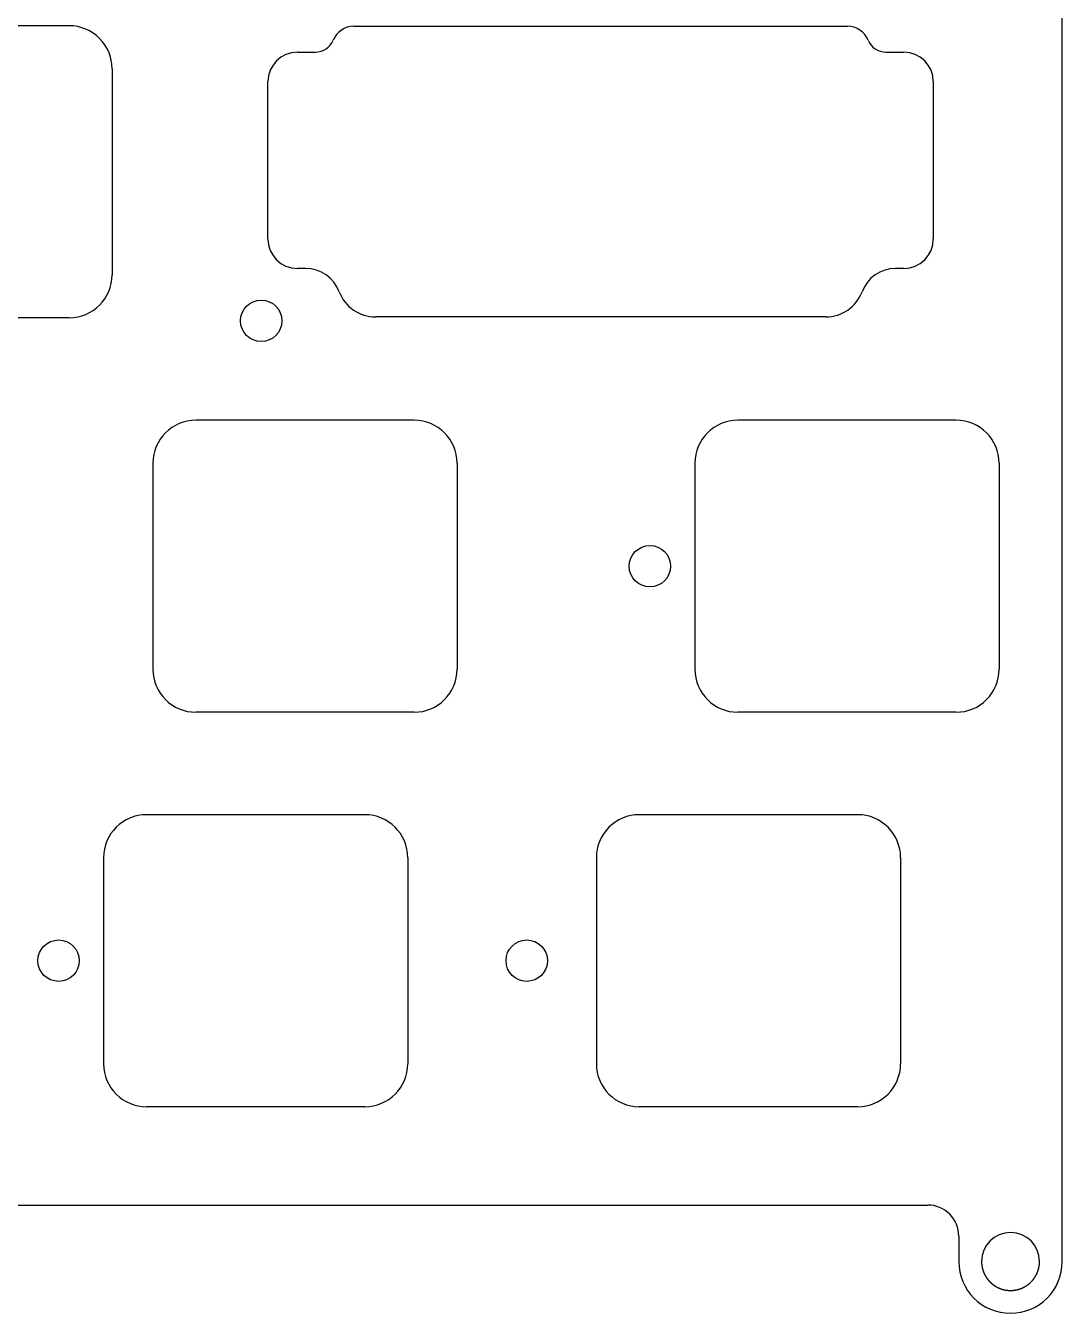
# Model space of a CAD drawing. Header units: millimetres. Extents: x -10 to 277, y -93 to 22.
# Drawn here: x 227 to 277.1, y -93.2 to -31 of the extents above; entities that cross this region are included whole.
import ezdxf

# ---------------------------------------------------------------- set-up
doc = ezdxf.new("R2010")
doc.units = ezdxf.units.MM
doc.layers.add('BLACK', color=7, linetype='CONTINUOUS')
doc.layers.add('Edge.Cuts', color=53, linetype='CONTINUOUS', true_color=0xc8a339)

msp = doc.modelspace()

# ---------------------------------------------------------------- linework, layer by layer
at = {"layer": 'BLACK', "linetype": 'Continuous'}
for p, q in [((245.78125, -50.1), (235.231249, -50.1)), ((271.975, -50.1), (261.424999, -50.1)), ((233.15625, -52.175), (233.15625, -62.125001)), ((247.85625, -52.175), (247.85625, -62.125)), ((259.35, -52.175), (259.35, -62.125001)), ((274.05, -52.175), (274.05, -62.125)), ((245.78125, -64.2), (235.23125, -64.2)), ((271.975, -64.2), (261.425, -64.2)), ((243.4, -69.15), (232.849999, -69.15)), ((267.2125, -69.15), (256.662499, -69.15)), ((230.775, -71.225), (230.775, -81.175001)), ((245.475, -71.225), (245.475, -81.175)), ((254.5875, -71.225), (254.5875, -81.175001)), ((269.2875, -71.225), (269.2875, -81.175)), ((243.4, -83.25), (232.85, -83.25)), ((267.2125, -83.25), (256.6625, -83.25))]:
    msp.add_line(p, q, dxfattribs=at)
at = {"layer": 'BLACK'}
for centre in [(257.175, -57.15), (228.6, -76.2), (251.221875, -76.2)]:
    msp.add_circle(centre, 1, dxfattribs=at)
for centre, radius, start, end in [((235.231254, -52.175004), 2.075004, 90.00013806, 179.99988955), ((245.78125, -52.175), 2.075, 0, 90), ((261.425004, -52.175004), 2.075004, 90.00013806, 179.99988955), ((271.975, -52.175), 2.075, 0, 90), ((235.231252, -62.124998), 2.075002, 180.00008284, 269.99994478), ((245.78125, -62.125), 2.075, 270, 0), ((261.425002, -62.124998), 2.075002, 180.00008284, 269.99994478), ((271.975, -62.125), 2.075, 270, 0), ((232.850004, -71.225004), 2.075004, 90.00013806, 179.99988955), ((243.4, -71.225), 2.075, 0, 90), ((256.662504, -71.225004), 2.075004, 90.00013806, 179.99988955), ((267.2125, -71.225), 2.075, 0, 90), ((232.850002, -81.174998), 2.075002, 180.00008284, 269.99994478), ((243.4, -81.175), 2.075, 270, 0), ((256.662502, -81.174998), 2.075002, 180.00008284, 269.99994478), ((267.2125, -81.175), 2.075, 270, 0)]:
    msp.add_arc(centre, radius, start, end, dxfattribs=at)
at = {"layer": 'Edge.Cuts', "linetype": 'CONTINUOUS'}
for p, q in [((277.1, -90.725023), (277.1, 19.025023)), ((229.1125, -31.05), (218.5625, -31.05)), ((231.1875, -33.125), (231.1875, -43.075)), ((229.1125, -45.15), (218.5625, -45.15)), ((219.8295, -88), (270.6, -88)), ((272.1, -89.5), (272.1, -90.725023)), ((273.2, -90.725023), (273.20001, -90.730399)), ((273.20001, -90.730399), (273.20004, -90.735796)), ((273.20004, -90.735796), (273.200091, -90.741159)), ((273.200091, -90.741159), (273.200161, -90.746542)), ((273.200161, -90.746542), (273.200252, -90.751893)), ((273.200252, -90.751893), (273.200363, -90.757263)), ((273.200363, -90.757263), (273.200493, -90.762601)), ((273.200493, -90.762601), (273.200645, -90.76796)), ((273.200645, -90.76796), (273.200815, -90.773287)), ((273.200815, -90.773287), (273.201006, -90.778633)), ((275.998733, -90.785151), (275.99914, -90.774586)), ((275.99914, -90.774586), (275.999469, -90.764002)), ((275.999469, -90.764002), (275.999719, -90.753399)), ((275.999719, -90.753399), (275.99989, -90.742774)), ((275.99989, -90.742774), (275.999982, -90.732127)), ((275.999982, -90.732127), (276, -90.725023)), ((273.201006, -90.778633), (273.201217, -90.78395)), ((273.201217, -90.78395), (273.201448, -90.789285)), ((273.201448, -90.789285), (273.201698, -90.794592)), ((273.201698, -90.794592), (273.20197, -90.799917)), ((273.20197, -90.799917), (273.20226, -90.805214)), ((273.20226, -90.805214), (273.202571, -90.810528)), ((273.202571, -90.810528), (273.202901, -90.815816)), ((273.202901, -90.815816), (273.203252, -90.821121)), ((273.203252, -90.821121), (273.203622, -90.8264)), ((273.203622, -90.8264), (273.204013, -90.831696)), ((273.204013, -90.831696), (273.204422, -90.836967)), ((273.204422, -90.836967), (273.204853, -90.842254)), ((273.204853, -90.842254), (273.205302, -90.847517)), ((273.205302, -90.847517), (273.205773, -90.852796)), ((273.205773, -90.852796), (273.206262, -90.858052)), ((273.206262, -90.858052), (273.206772, -90.863323)), ((273.206772, -90.863323), (273.207301, -90.868571)), ((273.207301, -90.868571), (273.207851, -90.873834)), ((273.207851, -90.873834), (273.208419, -90.879076)), ((273.208419, -90.879076), (273.20901, -90.884332)), ((273.20901, -90.884332), (273.209617, -90.889566)), ((273.209617, -90.889566), (273.210247, -90.894816)), ((273.210247, -90.894816), (273.210895, -90.900044)), ((273.210895, -90.900044), (273.211565, -90.905287)), ((273.211565, -90.905287), (273.212252, -90.910509)), ((273.212252, -90.910509), (273.212962, -90.915746)), ((273.212962, -90.915746), (273.213689, -90.920962)), ((273.213689, -90.920962), (273.214439, -90.926192)), ((273.214439, -90.926192), (273.215206, -90.931403)), ((273.215206, -90.931403), (273.215995, -90.936628)), ((273.215995, -90.936628), (273.216802, -90.941834)), ((273.216802, -90.941834), (273.217631, -90.947053)), ((273.217631, -90.947053), (273.218478, -90.952253)), ((273.218478, -90.952253), (273.219348, -90.957467)), ((273.219348, -90.957467), (273.220234, -90.962663)), ((273.220234, -90.962663), (273.221144, -90.967872)), ((273.221144, -90.967872), (273.22207, -90.973063)), ((273.22207, -90.973063), (273.22302, -90.978267)), ((273.22302, -90.978267), (273.223986, -90.983454)), ((273.223986, -90.983454), (273.224976, -90.988653)), ((273.224976, -90.988653), (273.225983, -90.993836)), ((273.225983, -90.993836), (273.227012, -90.99903)), ((273.227012, -90.99903), (273.228059, -91.004209)), ((273.228059, -91.004209), (273.229129, -91.0094)), ((273.229129, -91.0094), (273.230216, -91.014575)), ((273.230216, -91.014575), (273.231327, -91.019761)), ((273.231327, -91.019761), (273.232454, -91.024933)), ((273.232454, -91.024933), (273.233605, -91.030115)), ((273.233605, -91.030115), (273.234772, -91.035283)), ((273.234772, -91.035283), (273.235963, -91.040462)), ((273.235963, -91.040462), (273.237172, -91.045627)), ((273.237172, -91.045627), (273.238403, -91.050802)), ((273.238403, -91.050802), (273.239652, -91.055964)), ((273.239652, -91.055964), (273.240924, -91.061136)), ((273.240924, -91.061136), (273.242214, -91.066295)), ((273.242214, -91.066295), (273.243526, -91.071464)), ((273.243526, -91.071464), (273.244857, -91.076619)), ((273.244857, -91.076619), (273.24621, -91.081786)), ((273.24621, -91.081786), (273.247581, -91.086939)), ((273.247581, -91.086939), (273.248976, -91.092102)), ((273.248976, -91.092102), (273.250387, -91.097253)), ((273.250387, -91.097253), (273.251823, -91.102413)), ((273.251823, -91.102413), (273.253276, -91.107562)), ((273.253276, -91.107562), (273.254752, -91.11272)), ((273.254752, -91.11272), (273.256, -91.117023)), ((273.256, -91.117023), (273.257493, -91.122108)), ((273.257493, -91.122108), (273.259011, -91.127202)), ((273.259011, -91.127202), (273.260543, -91.132277)), ((273.260543, -91.132277), (273.2621, -91.137361)), ((273.2621, -91.137361), (273.263671, -91.142425)), ((273.263671, -91.142425), (273.265266, -91.147498)), ((273.265266, -91.147498), (273.266876, -91.152551)), ((273.266876, -91.152551), (273.268509, -91.157613)), ((273.268509, -91.157613), (273.270157, -91.162654)), ((273.270157, -91.162654), (273.271829, -91.167703)), ((273.271829, -91.167703), (273.273516, -91.172732)), ((273.273516, -91.172732), (273.275226, -91.177769)), ((273.275226, -91.177769), (273.276951, -91.182785)), ((273.276951, -91.182785), (273.278699, -91.187808)), ((273.278699, -91.187808), (273.280461, -91.192811)), ((273.280461, -91.192811), (273.282248, -91.197821)), ((273.282248, -91.197821), (273.284048, -91.20281)), ((273.284048, -91.20281), (273.285872, -91.207805)), ((273.285872, -91.207805), (273.287709, -91.21278)), ((273.287709, -91.21278), (273.289571, -91.217761)), ((273.289571, -91.217761), (273.291446, -91.222722)), ((273.291446, -91.222722), (273.293345, -91.227688)), ((273.293345, -91.227688), (273.295257, -91.232633)), ((273.295257, -91.232633), (273.297193, -91.237584)), ((273.297193, -91.237584), (273.299143, -91.242514)), ((273.299143, -91.242514), (273.301116, -91.247449)), ((273.301116, -91.247449), (273.303103, -91.252363)), ((273.303103, -91.252363), (273.305113, -91.257282)), ((273.305113, -91.257282), (273.307136, -91.262181)), ((273.307136, -91.262181), (273.309183, -91.267083)), ((273.309183, -91.267083), (273.311243, -91.271965)), ((273.311243, -91.271965), (273.313327, -91.276851)), ((273.313327, -91.276851), (273.315423, -91.281717)), ((273.315423, -91.281717), (273.317543, -91.286586)), ((273.317543, -91.286586), (273.319676, -91.291434)), ((273.319676, -91.291434), (273.321833, -91.296286)), ((273.321833, -91.296286), (273.324002, -91.301117)), ((273.324002, -91.301117), (273.326195, -91.305951)), ((273.326195, -91.305951), (273.3284, -91.310765)), ((273.3284, -91.310765), (273.330629, -91.315581)), ((273.330629, -91.315581), (273.332871, -91.320377)), ((273.332871, -91.320377), (273.335135, -91.325176)), ((273.335135, -91.325176), (273.337413, -91.329954)), ((273.337413, -91.329954), (273.339714, -91.334734)), ((273.339714, -91.334734), (273.342027, -91.339494)), ((273.342027, -91.339494), (273.344363, -91.344255)), ((273.344363, -91.344255), (273.346712, -91.348997)), ((273.346712, -91.348997), (273.349084, -91.35374)), ((273.349084, -91.35374), (273.351469, -91.358463)), ((273.351469, -91.358463), (273.353876, -91.363187)), ((273.353876, -91.363187), (273.356296, -91.367891)), ((273.356296, -91.367891), (273.35874, -91.372596)), ((273.35874, -91.372596), (273.361195, -91.377281)), ((273.361195, -91.377281), (273.363673, -91.381968)), ((273.363673, -91.381968), (273.366164, -91.386634)), ((273.366164, -91.386634), (273.368678, -91.3913)), ((273.368678, -91.3913), (273.371204, -91.395947)), ((273.371204, -91.395947), (273.373753, -91.400594)), ((275.823453, -91.40564), (275.828545, -91.396408)), ((275.828545, -91.396408), (275.833566, -91.387137)), ((275.833566, -91.387137), (275.838517, -91.377828)), ((275.838517, -91.377828), (275.843398, -91.368482)), ((275.843398, -91.368482), (275.848208, -91.359099)), ((275.848208, -91.359099), (275.852948, -91.349679)), ((275.852948, -91.349679), (275.857617, -91.340222)), ((275.857617, -91.340222), (275.862215, -91.33073)), ((275.862215, -91.33073), (275.866742, -91.321201)), ((275.866742, -91.321201), (275.871197, -91.311638)), ((275.871197, -91.311638), (275.875581, -91.30204)), ((275.875581, -91.30204), (275.879892, -91.292407)), ((275.879892, -91.292407), (275.884132, -91.282741)), ((275.884132, -91.282741), (275.888299, -91.273042)), ((275.888299, -91.273042), (275.892394, -91.26331)), ((275.892394, -91.26331), (275.896415, -91.253546)), ((275.896415, -91.253546), (275.900364, -91.243751)), ((275.900364, -91.243751), (275.904239, -91.233925)), ((275.904239, -91.233925), (275.90804, -91.22407)), ((275.90804, -91.22407), (275.911768, -91.214185)), ((275.911768, -91.214185), (275.915421, -91.204271)), ((275.915421, -91.204271), (275.918999, -91.19433)), ((275.918999, -91.19433), (275.922502, -91.184362)), ((275.922502, -91.184362), (275.92593, -91.174369)), ((275.92593, -91.174369), (275.929283, -91.16435)), ((275.929283, -91.16435), (275.93256, -91.154307)), ((275.93256, -91.154307), (275.93576, -91.144242)), ((275.93576, -91.144242), (275.938884, -91.134155)), ((275.938884, -91.134155), (275.941931, -91.124047)), ((275.941931, -91.124047), (275.944, -91.117023)), ((275.944, -91.117023), (275.946951, -91.106762)), ((275.946951, -91.106762), (275.949821, -91.096496)), ((275.949821, -91.096496), (275.952609, -91.086227)), ((275.952609, -91.086227), (275.955316, -91.075954)), ((275.955316, -91.075954), (275.957942, -91.065676)), ((275.957942, -91.065676), (275.960487, -91.055393)), ((275.960487, -91.055393), (275.962951, -91.045105)), ((275.962951, -91.045105), (275.965335, -91.034811)), ((275.965335, -91.034811), (275.967638, -91.024512)), ((275.967638, -91.024512), (275.969861, -91.014206)), ((275.969861, -91.014206), (275.972005, -91.003894)), ((275.972005, -91.003894), (275.974068, -90.993576)), ((275.974068, -90.993576), (275.976052, -90.98325)), ((275.976052, -90.98325), (275.977956, -90.972917)), ((275.977956, -90.972917), (275.97978, -90.962576)), ((275.97978, -90.962576), (275.981526, -90.952227)), ((275.981526, -90.952227), (275.983192, -90.941869)), ((275.983192, -90.941869), (275.984779, -90.931503)), ((275.984779, -90.931503), (275.986287, -90.921127)), ((275.986287, -90.921127), (275.987716, -90.910741)), ((275.987716, -90.910741), (275.989067, -90.900345)), ((275.989067, -90.900345), (275.990338, -90.889938)), ((275.990338, -90.889938), (275.991531, -90.879519)), ((275.991531, -90.879519), (275.992646, -90.869089)), ((275.992646, -90.869089), (275.993681, -90.858647)), ((275.993681, -90.858647), (275.994639, -90.848191)), ((275.994639, -90.848191), (275.995517, -90.837722)), ((275.995517, -90.837722), (275.996317, -90.827239)), ((275.996317, -90.827239), (275.997039, -90.816741)), ((275.997039, -90.816741), (275.997682, -90.806228)), ((275.997682, -90.806228), (275.998247, -90.795698)), ((275.998247, -90.795698), (275.998733, -90.785151)), ((273.373753, -91.400594), (273.376313, -91.405221)), ((273.376313, -91.405221), (273.378898, -91.409849)), ((273.378898, -91.409849), (273.381493, -91.414457)), ((273.381493, -91.414457), (273.384112, -91.419064)), ((273.384112, -91.419064), (273.386743, -91.423652)), ((273.386743, -91.423652), (273.389397, -91.42824)), ((273.389397, -91.42824), (273.392063, -91.432808)), ((273.392063, -91.432808), (273.394752, -91.437376)), ((273.394752, -91.437376), (273.397452, -91.441924)), ((273.397452, -91.441924), (273.400176, -91.446471)), ((273.400176, -91.446471), (273.402911, -91.451)), ((273.402911, -91.451), (273.40567, -91.455527)), ((273.40567, -91.455527), (273.40844, -91.460035)), ((273.40844, -91.460035), (273.411233, -91.464541)), ((273.411233, -91.464541), (273.414037, -91.469029)), ((273.414037, -91.469029), (273.416865, -91.473515)), ((273.416865, -91.473515), (273.419704, -91.477983)), ((273.419704, -91.477983), (273.422566, -91.482448)), ((273.422566, -91.482448), (273.42544, -91.486895)), ((273.42544, -91.486895), (273.428336, -91.49134)), ((273.428336, -91.49134), (273.431244, -91.495766)), ((273.431244, -91.495766), (273.434175, -91.50019)), ((273.434175, -91.50019), (273.437118, -91.504596)), ((273.437118, -91.504596), (273.440083, -91.508999)), ((273.440083, -91.508999), (273.44306, -91.513384)), ((273.44306, -91.513384), (273.44606, -91.517766)), ((273.44606, -91.517766), (273.449072, -91.52213)), ((273.449072, -91.52213), (273.452106, -91.526492)), ((273.452106, -91.526492), (273.455151, -91.530835)), ((273.455151, -91.530835), (273.45822, -91.535175)), ((273.45822, -91.535175), (273.4613, -91.539497)), ((273.4613, -91.539497), (273.464402, -91.543816)), ((273.464402, -91.543816), (273.467517, -91.548117)), ((273.467517, -91.548117), (273.470654, -91.552416)), ((273.470654, -91.552416), (273.473802, -91.556695)), ((273.473802, -91.556695), (273.476973, -91.560972)), ((273.476973, -91.560972), (273.48, -91.565023)), ((273.48, -91.565023), (273.483127, -91.569176)), ((273.483127, -91.569176), (273.486277, -91.573326)), ((273.486277, -91.573326), (273.489444, -91.577464)), ((273.489444, -91.577464), (273.492633, -91.581599)), ((273.492633, -91.581599), (273.495838, -91.585723)), ((273.495838, -91.585723), (273.499066, -91.589842)), ((273.499066, -91.589842), (273.50231, -91.593949)), ((273.50231, -91.593949), (273.505575, -91.598052)), ((273.505575, -91.598052), (273.508857, -91.602142)), ((273.508857, -91.602142), (273.51216, -91.606228)), ((273.51216, -91.606228), (273.515479, -91.610301)), ((273.515479, -91.610301), (273.51882, -91.614368)), ((273.51882, -91.614368), (273.522175, -91.618423)), ((273.522175, -91.618423), (273.525552, -91.622472)), ((273.525552, -91.622472), (273.528943, -91.626507)), ((273.528943, -91.626507), (273.532356, -91.630536)), ((273.532356, -91.630536), (273.535783, -91.634551)), ((273.535783, -91.634551), (273.539232, -91.63856)), ((273.539232, -91.63856), (273.542694, -91.642554)), ((273.542694, -91.642554), (273.546177, -91.646543)), ((273.546177, -91.646543), (273.549674, -91.650516)), ((273.549674, -91.650516), (273.553192, -91.654482)), ((273.553192, -91.654482), (273.556722, -91.658433)), ((273.556722, -91.658433), (273.560274, -91.662377)), ((273.560274, -91.662377), (273.563838, -91.666305)), ((273.563838, -91.666305), (273.567423, -91.670227)), ((273.567423, -91.670227), (273.57102, -91.674131)), ((273.57102, -91.674131), (273.574638, -91.678029)), ((273.574638, -91.678029), (273.578267, -91.68191)), ((273.578267, -91.68191), (273.581917, -91.685783)), ((273.581917, -91.685783), (273.585578, -91.68964)), ((273.585578, -91.68964), (273.58926, -91.693488)), ((273.58926, -91.693488), (273.592953, -91.697319)), ((273.592953, -91.697319), (273.596666, -91.701142)), ((273.596666, -91.701142), (273.600389, -91.704948)), ((273.600389, -91.704948), (273.604133, -91.708745)), ((273.604133, -91.708745), (273.607887, -91.712524)), ((273.607887, -91.712524), (273.611661, -91.716295)), ((273.611661, -91.716295), (273.615445, -91.720047)), ((273.615445, -91.720047), (273.619248, -91.72379)), ((273.619248, -91.72379), (273.623062, -91.727515)), ((273.623062, -91.727515), (273.626895, -91.731232)), ((273.626895, -91.731232), (273.630737, -91.734929)), ((273.630737, -91.734929), (273.634598, -91.738617)), ((273.634598, -91.738617), (273.638469, -91.742286)), ((273.638469, -91.742286), (273.642359, -91.745945)), ((273.642359, -91.745945), (273.646257, -91.749585)), ((273.646257, -91.749585), (273.650175, -91.753216)), ((273.650175, -91.753216), (273.654101, -91.756827)), ((273.654101, -91.756827), (273.658046, -91.760428)), ((273.658046, -91.760428), (273.661999, -91.76401)), ((273.661999, -91.76401), (273.665971, -91.767581)), ((273.665971, -91.767581), (273.669951, -91.771132)), ((273.669951, -91.771132), (273.673949, -91.774674)), ((273.673949, -91.774674), (273.677955, -91.778194)), ((273.677955, -91.778194), (273.681979, -91.781705)), ((273.681979, -91.781705), (273.686011, -91.785195)), ((273.686011, -91.785195), (273.69006, -91.788675)), ((273.69006, -91.788675), (273.694117, -91.792134)), ((273.694117, -91.792134), (273.698192, -91.795582)), ((273.698192, -91.795582), (273.702273, -91.799009)), ((273.702273, -91.799009), (273.706373, -91.802426)), ((273.706373, -91.802426), (273.710479, -91.805822)), ((273.710479, -91.805822), (273.714603, -91.809206)), ((273.714603, -91.809206), (273.718733, -91.81257)), ((273.718733, -91.81257), (273.72288, -91.815922)), ((273.72288, -91.815922), (273.727034, -91.819253)), ((273.727034, -91.819253), (273.731205, -91.822572)), ((273.731205, -91.822572), (273.735382, -91.82587)), ((273.735382, -91.82587), (273.739576, -91.829157)), ((273.739576, -91.829157), (273.743775, -91.832422)), ((273.743775, -91.832422), (273.747992, -91.835675)), ((273.747992, -91.835675), (273.752214, -91.838907)), ((273.752214, -91.838907), (273.756453, -91.842127)), ((273.756453, -91.842127), (273.760697, -91.845325)), ((273.760697, -91.845325), (273.764958, -91.848511)), ((273.764958, -91.848511), (273.769224, -91.851676)), ((273.769224, -91.851676), (273.773507, -91.854828)), ((273.773507, -91.854828), (273.777793, -91.857958)), ((273.777793, -91.857958), (273.782097, -91.861076)), ((273.782097, -91.861076), (273.786405, -91.864172)), ((273.786405, -91.864172), (273.79073, -91.867255)), ((273.79073, -91.867255), (273.795058, -91.870317)), ((273.795058, -91.870317), (273.799404, -91.873365)), ((273.799404, -91.873365), (273.803752, -91.876392)), ((273.803752, -91.876392), (273.808118, -91.879406)), ((273.808118, -91.879406), (273.812486, -91.882398)), ((273.812486, -91.882398), (273.816872, -91.885376)), ((273.816872, -91.885376), (273.82126, -91.888333)), ((273.82126, -91.888333), (273.825665, -91.891277)), ((273.825665, -91.891277), (273.830072, -91.894198)), ((273.830072, -91.894198), (273.834496, -91.897106)), ((273.834496, -91.897106), (273.838923, -91.899992)), ((273.838923, -91.899992), (273.843366, -91.902864)), ((273.843366, -91.902864), (273.847811, -91.905715)), ((273.847811, -91.905715), (273.852273, -91.908551)), ((273.852273, -91.908551), (273.856737, -91.911366)), ((273.856737, -91.911366), (273.861216, -91.914166)), ((273.861216, -91.914166), (273.865699, -91.916945)), ((273.865699, -91.916945), (273.870196, -91.91971)), ((273.870196, -91.91971), (273.874696, -91.922452)), ((273.874696, -91.922452), (273.879212, -91.92518)), ((273.879212, -91.92518), (273.883729, -91.927887)), ((273.883729, -91.927887), (273.888262, -91.930579)), ((273.888262, -91.930579), (273.892797, -91.933249)), ((273.892797, -91.933249), (273.897347, -91.935905)), ((273.897347, -91.935905), (273.901899, -91.938538)), ((273.901899, -91.938538), (273.906466, -91.941157)), ((273.906466, -91.941157), (273.911035, -91.943754)), ((273.911035, -91.943754), (273.915619, -91.946337)), ((273.915619, -91.946337), (273.920204, -91.948897)), ((273.920204, -91.948897), (273.924805, -91.951443)), ((273.924805, -91.951443), (273.929407, -91.953966)), ((273.929407, -91.953966), (273.934023, -91.956475)), ((273.934023, -91.956475), (273.941176, -91.960317)), ((273.941176, -91.960317), (273.94582, -91.962782)), ((273.94582, -91.962782), (273.950477, -91.965232)), ((273.950477, -91.965232), (273.955146, -91.967665)), ((273.955146, -91.967665), (273.959828, -91.970083)), ((273.959828, -91.970083), (273.96452, -91.972483)), ((273.96452, -91.972483), (273.969226, -91.974868)), ((273.969226, -91.974868), (273.973942, -91.977236)), ((273.973942, -91.977236), (273.978671, -91.979587)), ((273.978671, -91.979587), (273.98341, -91.981921)), ((273.98341, -91.981921), (273.988162, -91.98424)), ((273.988162, -91.98424), (273.992922, -91.98654)), ((273.992922, -91.98654), (273.997696, -91.988824)), ((273.997696, -91.988824), (274.002478, -91.99109)), ((274.002478, -91.99109), (274.007272, -91.99334)), ((274.007272, -91.99334), (274.012075, -91.995572)), ((274.012075, -91.995572), (274.01689, -91.997787)), ((274.01689, -91.997787), (274.021712, -91.999983)), ((274.021712, -91.999983), (274.026547, -92.002163)), ((274.026547, -92.002163), (274.031388, -92.004325)), ((274.031388, -92.004325), (274.036242, -92.00647)), ((274.036242, -92.00647), (274.041102, -92.008595)), ((274.041102, -92.008595), (274.045974, -92.010704)), ((274.045974, -92.010704), (274.050852, -92.012794)), ((274.050852, -92.012794), (274.055741, -92.014867)), ((274.055741, -92.014867), (274.060636, -92.016921)), ((274.060636, -92.016921), (274.065543, -92.018958)), ((274.065543, -92.018958), (274.070454, -92.020975)), ((275.125393, -92.022663), (275.135211, -92.018646)), ((275.135211, -92.018646), (275.144998, -92.014555)), ((275.144998, -92.014555), (275.154751, -92.010392)), ((275.154751, -92.010392), (275.164469, -92.006156)), ((275.164469, -92.006156), (275.174151, -92.00185)), ((275.174151, -92.00185), (275.183795, -91.997473)), ((275.183795, -91.997473), (275.1934, -91.993025)), ((275.1934, -91.993025), (275.202965, -91.988509)), ((275.202965, -91.988509), (275.212488, -91.983924)), ((275.212488, -91.983924), (275.221967, -91.979271)), ((275.221967, -91.979271), (275.231402, -91.974551)), ((275.231402, -91.974551), (275.240791, -91.969764)), ((275.240791, -91.969764), (275.250132, -91.964912)), ((275.250132, -91.964912), (275.258823, -91.960317)), ((275.258823, -91.960317), (275.26804, -91.955356)), ((275.26804, -91.955356), (275.277224, -91.950322)), ((275.277224, -91.950322), (275.286377, -91.945215)), ((275.286377, -91.945215), (275.295495, -91.940035)), ((275.295495, -91.940035), (275.304581, -91.934782)), ((275.304581, -91.934782), (275.313632, -91.929456)), ((275.313632, -91.929456), (275.322649, -91.924059)), ((275.322649, -91.924059), (275.331631, -91.918589)), ((275.331631, -91.918589), (275.340577, -91.913048)), ((275.340577, -91.913048), (275.349487, -91.907435)), ((275.349487, -91.907435), (275.358361, -91.901751)), ((275.358361, -91.901751), (275.367197, -91.895996)), ((275.367197, -91.895996), (275.375995, -91.89017)), ((275.375995, -91.89017), (275.384755, -91.884274)), ((275.384755, -91.884274), (275.393476, -91.878308)), ((275.393476, -91.878308), (275.402157, -91.872273)), ((275.402157, -91.872273), (275.410797, -91.866169)), ((275.410797, -91.866169), (275.419397, -91.859996)), ((275.419397, -91.859996), (275.427955, -91.853754)), ((275.427955, -91.853754), (275.436471, -91.847445)), ((275.436471, -91.847445), (275.444944, -91.841068)), ((275.444944, -91.841068), (275.453373, -91.834625)), ((275.453373, -91.834625), (275.461757, -91.828115)), ((275.461757, -91.828115), (275.470097, -91.821539)), ((275.470097, -91.821539), (275.47839, -91.814898)), ((275.47839, -91.814898), (275.486636, -91.808192)), ((275.486636, -91.808192), (275.494835, -91.801422)), ((275.494835, -91.801422), (275.502985, -91.794588)), ((275.502985, -91.794588), (275.511087, -91.787692)), ((275.511087, -91.787692), (275.519138, -91.780733)), ((275.519138, -91.780733), (275.527138, -91.773713)), ((275.527138, -91.773713), (275.535086, -91.766633)), ((275.535086, -91.766633), (275.542982, -91.759492)), ((275.542982, -91.759492), (275.550825, -91.752292)), ((275.550825, -91.752292), (275.558612, -91.745034)), ((275.558612, -91.745034), (275.566345, -91.737718)), ((275.566345, -91.737718), (275.574021, -91.730346)), ((275.574021, -91.730346), (275.58164, -91.722918)), ((275.58164, -91.722918), (275.589201, -91.715436)), ((275.589201, -91.715436), (275.596702, -91.7079)), ((275.596702, -91.7079), (275.604144, -91.700311)), ((275.604144, -91.700311), (275.611524, -91.692671)), ((275.611524, -91.692671), (275.618842, -91.68498)), ((275.618842, -91.68498), (275.626097, -91.67724)), ((275.626097, -91.67724), (275.633288, -91.669451)), ((275.633288, -91.669451), (275.640414, -91.661616)), ((275.640414, -91.661616), (275.647473, -91.653735)), ((275.647473, -91.653735), (275.654465, -91.645809)), ((275.654465, -91.645809), (275.661389, -91.637841)), ((275.661389, -91.637841), (275.668243, -91.62983)), ((275.668243, -91.62983), (275.675027, -91.62178)), ((275.675027, -91.62178), (275.681739, -91.61369)), ((275.681739, -91.61369), (275.688379, -91.605563)), ((275.688379, -91.605563), (275.694945, -91.5974)), ((275.694945, -91.5974), (275.701436, -91.589203)), ((275.701436, -91.589203), (275.707852, -91.580973)), ((275.707852, -91.580973), (275.714191, -91.572711)), ((275.714191, -91.572711), (275.72, -91.565023)), ((275.72, -91.565023), (275.72633, -91.556516)), ((275.72633, -91.556516), (275.732592, -91.547968)), ((275.732592, -91.547968), (275.738786, -91.539377)), ((275.738786, -91.539377), (275.744911, -91.530746)), ((275.744911, -91.530746), (275.750968, -91.522073)), ((275.750968, -91.522073), (275.756957, -91.513359)), ((275.756957, -91.513359), (275.762877, -91.504603)), ((275.762877, -91.504603), (275.768728, -91.495807)), ((275.768728, -91.495807), (275.774511, -91.486971)), ((275.774511, -91.486971), (275.780225, -91.478093)), ((275.780225, -91.478093), (275.785871, -91.469176)), ((275.785871, -91.469176), (275.791447, -91.460218)), ((275.791447, -91.460218), (275.796955, -91.45122)), ((275.796955, -91.45122), (275.802393, -91.442183)), ((275.802393, -91.442183), (275.807762, -91.433106)), ((275.807762, -91.433106), (275.813062, -91.423989)), ((275.813062, -91.423989), (275.818293, -91.414834)), ((275.818293, -91.414834), (275.823453, -91.40564)), ((274.070454, -92.020975), (274.075377, -92.022975)), ((274.075377, -92.022975), (274.080304, -92.024955)), ((274.080304, -92.024955), (274.085243, -92.026918)), ((274.085243, -92.026918), (274.090185, -92.028862)), ((274.090185, -92.028862), (274.095138, -92.030787)), ((274.095138, -92.030787), (274.100095, -92.032693)), ((274.100095, -92.032693), (274.105063, -92.034582)), ((274.105063, -92.034582), (274.110033, -92.03645)), ((274.110033, -92.03645), (274.115014, -92.038301)), ((274.115014, -92.038301), (274.119998, -92.040131)), ((274.119998, -92.040131), (274.124992, -92.041944)), ((274.124992, -92.041944), (274.129988, -92.043737)), ((274.129988, -92.043737), (274.134994, -92.045511)), ((274.134994, -92.045511), (274.140002, -92.047265)), ((274.140002, -92.047265), (274.14502, -92.049001)), ((274.14502, -92.049001), (274.150039, -92.050717)), ((274.150039, -92.050717), (274.155068, -92.052415)), ((274.155068, -92.052415), (274.160098, -92.054091)), ((274.160098, -92.054091), (274.165137, -92.05575)), ((274.165137, -92.05575), (274.170177, -92.057388)), ((274.170177, -92.057388), (274.175226, -92.059008)), ((274.175226, -92.059008), (274.180275, -92.060607)), ((274.180275, -92.060607), (274.185333, -92.062188)), ((274.185333, -92.062188), (274.19039, -92.063747)), ((274.19039, -92.063747), (274.195457, -92.065289)), ((274.195457, -92.065289), (274.200523, -92.066809)), ((274.200523, -92.066809), (274.205597, -92.068311)), ((274.205597, -92.068311), (274.21067, -92.069791)), ((274.21067, -92.069791), (274.215752, -92.071254)), ((274.215752, -92.071254), (274.220832, -92.072695)), ((274.220832, -92.072695), (274.225921, -92.074117)), ((274.225921, -92.074117), (274.231007, -92.075518)), ((274.231007, -92.075518), (274.236102, -92.076901)), ((274.236102, -92.076901), (274.241195, -92.078262)), ((274.241195, -92.078262), (274.246295, -92.079605)), ((274.246295, -92.079605), (274.255384, -92.081946)), ((274.255384, -92.081946), (274.265577, -92.084493)), ((274.265577, -92.084493), (274.275803, -92.086967)), ((274.275803, -92.086967), (274.286061, -92.089365)), ((274.286061, -92.089365), (274.296349, -92.091688)), ((274.296349, -92.091688), (274.306665, -92.093936)), ((274.306665, -92.093936), (274.317009, -92.096108)), ((274.317009, -92.096108), (274.327378, -92.098204)), ((274.327378, -92.098204), (274.332572, -92.099223)), ((274.332572, -92.099223), (274.337772, -92.100222)), ((274.337772, -92.100222), (274.342977, -92.101203)), ((274.342977, -92.101203), (274.348188, -92.102164)), ((274.348188, -92.102164), (274.353404, -92.103106)), ((274.353404, -92.103106), (274.358626, -92.104028)), ((274.358626, -92.104028), (274.363852, -92.104931)), ((274.363852, -92.104931), (274.369083, -92.105814)), ((274.369083, -92.105814), (274.374319, -92.106678)), ((274.374319, -92.106678), (274.379559, -92.107523)), ((274.379559, -92.107523), (274.384803, -92.108348)), ((274.384803, -92.108348), (274.390051, -92.109153)), ((274.390051, -92.109153), (274.395303, -92.109938)), ((274.395303, -92.109938), (274.400559, -92.110704)), ((274.400559, -92.110704), (274.405818, -92.11145)), ((274.405818, -92.11145), (274.41108, -92.112177)), ((274.41108, -92.112177), (274.416345, -92.112883)), ((274.416345, -92.112883), (274.421614, -92.11357)), ((274.421614, -92.11357), (274.426884, -92.114237)), ((274.426884, -92.114237), (274.432158, -92.114884)), ((274.432158, -92.114884), (274.437433, -92.115511)), ((274.437433, -92.115511), (274.442712, -92.116119)), ((274.442712, -92.116119), (274.447991, -92.116706)), ((274.447991, -92.116706), (274.453273, -92.117273)), ((274.453273, -92.117273), (274.458555, -92.117821)), ((274.458555, -92.117821), (274.46384, -92.118349)), ((274.46384, -92.118349), (274.469125, -92.118856)), ((274.469125, -92.118856), (274.474413, -92.119344)), ((274.474413, -92.119344), (274.479699, -92.119811)), ((274.479699, -92.119811), (274.484988, -92.120259)), ((274.484988, -92.120259), (274.490276, -92.120686)), ((274.490276, -92.120686), (274.495566, -92.121093)), ((274.495566, -92.121093), (274.500853, -92.121481)), ((274.500853, -92.121481), (274.506143, -92.121848)), ((274.506143, -92.121848), (274.511431, -92.122195)), ((274.511431, -92.122195), (274.51672, -92.122522)), ((274.51672, -92.122522), (274.522006, -92.122829)), ((274.522006, -92.122829), (274.527294, -92.123116)), ((274.527294, -92.123116), (274.532578, -92.123383)), ((274.532578, -92.123383), (274.537864, -92.123629)), ((274.537864, -92.123629), (274.543146, -92.123856)), ((274.543146, -92.123856), (274.548429, -92.124062)), ((274.548429, -92.124062), (274.553707, -92.124249)), ((274.553707, -92.124249), (274.558986, -92.124415)), ((274.558986, -92.124415), (274.564261, -92.124561)), ((274.564261, -92.124561), (274.569536, -92.124687)), ((274.569536, -92.124687), (274.574806, -92.124793)), ((274.574806, -92.124793), (274.580076, -92.124879)), ((274.580076, -92.124879), (274.585341, -92.124945)), ((274.585341, -92.124945), (274.590606, -92.124991)), ((274.590606, -92.124991), (274.6, -92.125023)), ((274.6, -92.125023), (274.610505, -92.124983)), ((274.610505, -92.124983), (274.621022, -92.124863)), ((274.621022, -92.124863), (274.63155, -92.124663)), ((274.63155, -92.124663), (274.642088, -92.124383)), ((274.642088, -92.124383), (274.652635, -92.124022)), ((274.652635, -92.124022), (274.663189, -92.123582)), ((274.663189, -92.123582), (274.673749, -92.123061)), ((274.673749, -92.123061), (274.684313, -92.12246)), ((274.684313, -92.12246), (274.69488, -92.121778)), ((274.69488, -92.121778), (274.705449, -92.121017)), ((274.705449, -92.121017), (274.716018, -92.120175)), ((274.716018, -92.120175), (274.726585, -92.119253)), ((274.726585, -92.119253), (274.737149, -92.118251)), ((274.737149, -92.118251), (274.74771, -92.117169)), ((274.74771, -92.117169), (274.758264, -92.116008)), ((274.758264, -92.116008), (274.768811, -92.114767)), ((274.768811, -92.114767), (274.77935, -92.113446)), ((274.77935, -92.113446), (274.789878, -92.112046)), ((274.789878, -92.112046), (274.800394, -92.110567)), ((274.800394, -92.110567), (274.810897, -92.109009)), ((274.810897, -92.109009), (274.821385, -92.107372)), ((274.821385, -92.107372), (274.831857, -92.105657)), ((274.831857, -92.105657), (274.837087, -92.10477)), ((274.837087, -92.10477), (274.842312, -92.103864)), ((274.842312, -92.103864), (274.847532, -92.102938)), ((274.847532, -92.102938), (274.852747, -92.101993)), ((274.852747, -92.101993), (274.857956, -92.101028)), ((274.857956, -92.101028), (274.863161, -92.100044)), ((274.863161, -92.100044), (274.86836, -92.099041)), ((274.86836, -92.099041), (274.873553, -92.098019)), ((274.873553, -92.098019), (274.87874, -92.096977)), ((274.87874, -92.096977), (274.883921, -92.095916)), ((274.883921, -92.095916), (274.889095, -92.094836)), ((274.889095, -92.094836), (274.894264, -92.093737)), ((274.894264, -92.093737), (274.899425, -92.092619)), ((274.899425, -92.092619), (274.90458, -92.091482)), ((274.90458, -92.091482), (274.909727, -92.090326)), ((274.909727, -92.090326), (274.914867, -92.089151)), ((274.914867, -92.089151), (274.92, -92.087958)), ((274.92, -92.087958), (274.925126, -92.086745)), ((274.925126, -92.086745), (274.930243, -92.085514)), ((274.930243, -92.085514), (274.935352, -92.084264)), ((274.935352, -92.084264), (274.944615, -92.081946)), ((274.944615, -92.081946), (274.954796, -92.079319)), ((274.954796, -92.079319), (274.964967, -92.076612)), ((274.964967, -92.076612), (274.975127, -92.073826)), ((274.975127, -92.073826), (274.985275, -92.070959)), ((274.985275, -92.070959), (274.995409, -92.068014)), ((274.995409, -92.068014), (275.005529, -92.06499)), ((275.005529, -92.06499), (275.015633, -92.061887)), ((275.015633, -92.061887), (275.025721, -92.058706)), ((275.025721, -92.058706), (275.03579, -92.055446)), ((275.03579, -92.055446), (275.04584, -92.052109)), ((275.04584, -92.052109), (275.055869, -92.048695)), ((275.055869, -92.048695), (275.065877, -92.045204)), ((275.065877, -92.045204), (275.075861, -92.041636)), ((275.075861, -92.041636), (275.085821, -92.037992)), ((275.085821, -92.037992), (275.095756, -92.034272)), ((275.095756, -92.034272), (275.105663, -92.030477)), ((275.105663, -92.030477), (275.115543, -92.026607)), ((275.115543, -92.026607), (275.125393, -92.022663))]:
    msp.add_line(p, q, dxfattribs=at)
at = {"layer": 'Edge.Cuts', "linetype": 'Continuous'}
for p, q in [((242.86593, -31.0724), (266.72117, -31.0724)), ((240.14311, -32.32456), (241.00872, -32.32456)), ((268.57838, -32.32456), (269.44399, -32.32456)), ((238.71811, -41.35044), (238.71811, -33.74956)), ((270.86899, -33.74956), (270.86899, -41.35044)), ((240.54715, -42.77544), (240.14311, -42.77544)), ((269.44399, -42.77544), (269.03995, -42.77544)), ((265.66905, -45.11191), (243.91805, -45.11191))]:
    msp.add_line(p, q, dxfattribs=at)
at = {"layer": 'Edge.Cuts'}
msp.add_circle((238.39375, -45.3), 1, dxfattribs=at)
for centre, radius, start, end in [((229.1125, -33.125), 2.075, 0, 90), ((242.86595, -32.1474), 1.075006, 90.00106597, 157.97610066), ((266.72115, -32.1474), 1.075, 22.02389934, 89.99893403), ((240.14311, -33.74956), 1.425, 90, 180), ((241.00872, -31.39615), 0.928411, 270, 337.97729805), ((268.57835, -31.3961), 0.92846, 202.02625676, 270.00185132), ((269.44399, -33.74956), 1.425, 0, 90), ((240.14311, -41.35044), 1.425, 180, 270), ((269.44395, -41.3504), 1.42504, 270.00160826, 359.99839174), ((240.54716, -44.50037), 1.72493, 20.54597615, 90.00033216), ((269.03995, -44.5004), 1.724938, 90, 159.45340178), ((229.1125, -43.075), 2.075, -90, 0), ((243.91806, -43.23696), 1.87495, 200.54592343, 269.99969441), ((265.66905, -43.237), 1.874943, 270, 339.45493501), ((270.600001, -89.499999), 1.499999, -0.0000382, 90.0000382), ((274.6, -90.725023), 1.4, 0, 180), ((274.6, -90.725023), 2.5, -180, 0)]:
    msp.add_arc(centre, radius, start, end, dxfattribs=at)

doc.saveas('drawing.dxf')
